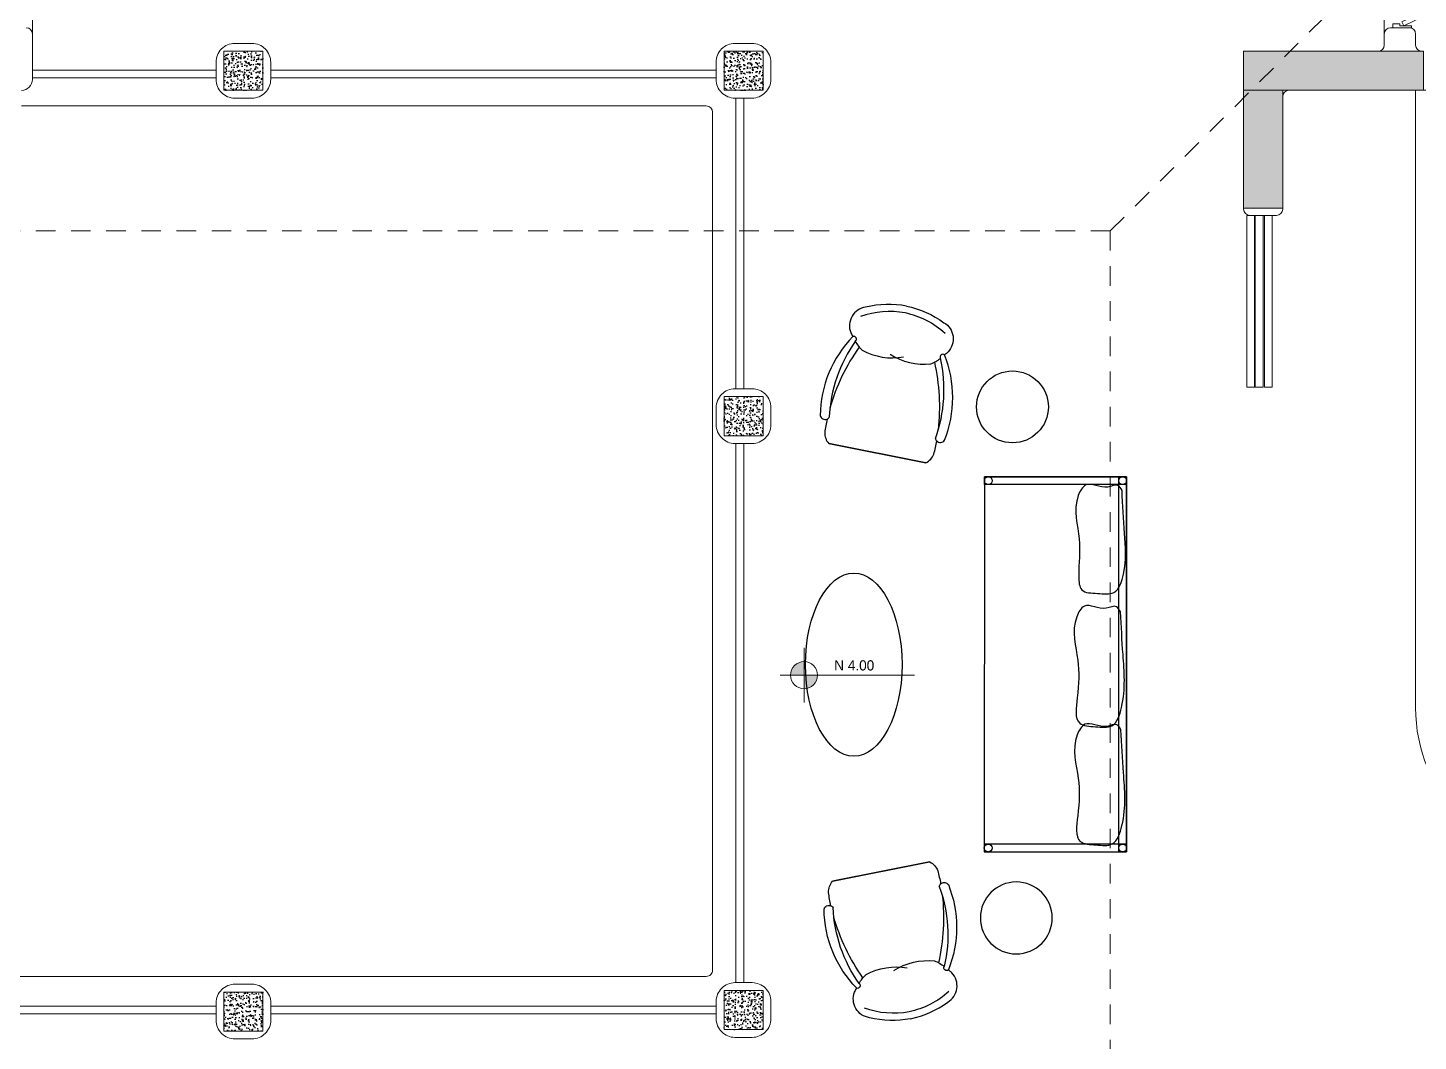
# Model space of a CAD drawing. Header units: metres. Extents: x -232 to 581, y 30 to 789.
# Drawn here: x 105.69 to 114.58, y 596.05 to 602.54 of the extents above; entities that cross this region are included whole.
import ezdxf

# ---------------------------------------------------------------- set-up
doc = ezdxf.new("R2010")
doc.units = ezdxf.units.M
doc.linetypes.add('HIDDEN2', pattern=[0.1875, 0.125, -0.0625])
for name, color, linetype, lineweight in [('A-DOOR', 35, 'Continuous', 5), ('A-WALL', 250, 'Continuous', 20), ('baños', 140, 'Continuous', 0), ('Columnas', 7, 'Continuous', 18), ('muros bajitos', 252, 'Continuous', 5), ('textos', 7, 'Continuous', 0)]:
    doc.layers.add(name, color=color, linetype=linetype, lineweight=lineweight)
doc.layers.add('HATCH', color=8, linetype='Continuous')
doc.layers.add('MOBILIARIOS', color=252, linetype='Continuous')
doc.layers.add('PISO', color=7, linetype='Continuous', lineweight=5, true_color=0xe6e6e6)
doc.layers.add('Techos 1', color=7, linetype='HIDDEN2', lineweight=9, true_color=0x42391a)
doc.styles.add('ESC100-2mm', font='arial.ttf', dxfattribs={"height": 0.15})
doc.styles.get("Standard").update_dxf_attribs({"font": 'arial.ttf'})
pattern_1 = [(50, (114.33107, 55.238796), (0.058299094, -0.005100507), [0.006096, -0.067056]), (355, (114.33107, 55.238796), (-0.011277895, 0.06113819), [0.0048768, -0.053644987]), (100.451445, (114.33593, 55.23837), (0.0470212, 0.05603768), [0.005180803, -0.056988878]), (46.1842, (114.33107, 55.25505), (0.086745293, -0.013453545), [0.009144, -0.100584]), (96.63556, (114.3383, 55.25393), (0.07596932, 0.07917636), [0.00777121, -0.085483395]), (351.18415, (114.33107, 55.25505), (0.07596932, 0.07917636), [0.00731519, -0.080467114]), (21, (114.3392, 55.25099), (0.048516605, -0.032724863), [0.006096, -0.067056]), (326, (114.3392, 55.25099), (0.01977665, 0.05894015), [0.0048768, -0.0536448]), (71.451445, (114.34324, 55.24826), (0.068293254, 0.026215286), [0.005180803, -0.05698878]), (37.5, (114.331071, 55.238796), (0.000988353, 0.0270576124), [0, -0.05299456, 0, -0.0544576, 0, -0.053848]), (7.5, (114.33107, 55.238796), (0.021382292, 0.032057784), [0, -0.03104896, 0, -0.05177536, 0, -0.0205232]), (327.5, (114.312946, 55.238796), (0.0433889905, -0.001833198), [0, -0.02032, 0, -0.0633984, 0, -0.0841248]), (317.5, (114.304818, 55.238796), (0.047401338, 0.008136477), [0, -0.026416, 0, -0.04210304, 0, -0.0597408])]

# ---------------------------------------------------------------- blocks, each defined once
blk = doc.blocks.new('puerta 1.00')
at = {"layer": 'A-DOOR'}
for p, q in [((-0.15, -0.0125), (-0.9369, -0.3949)), ((-0.1376, -0.038), (-0.9245, -0.4204)), ((-0.1376, -0.038), (-0.15, -0.0125)), ((-0.9369, -0.3949), (-0.9245, -0.4204)), ((-0.8946, -0.3743), (-0.8996, -0.3641)), ((-0.8777, -0.3661), (-0.8826, -0.3559)), ((-0.8822, -0.3998), (-0.8772, -0.4101)), ((-0.8653, -0.3916), (-0.8603, -0.4018))]:
    blk.add_line(p, q, dxfattribs=at)
for points in [[(-0.08, 0), (-0.08, -0.025), (-0.125, -0.025), (-0.125, -0.0125), (-0.2, -0.0125), (-0.2, 0), (-0.08, 0)], [(-0.08, -0.95), (-0.08, -0.925), (-0.125, -0.925), (-0.125, -0.9375), (-0.2, -0.9375), (-0.2, -0.95), (-0.08, -0.95)]]:
    blk.add_lwpolyline(points, dxfattribs=at)
blk.add_arc((0.0366, 0.1602), 1.1229, 211.13358, 257.83427, dxfattribs=at)
for points in [[(-0.8982, -0.3642), (-0.9033, -0.3642), (-0.912, -0.3591), (-0.917, -0.3504), (-0.917, -0.3403), (-0.912, -0.3316), (-0.9033, -0.3265), (-0.8932, -0.3265), (-0.8844, -0.3316), (-0.8794, -0.3403), (-0.8794, -0.3504), (-0.8844, -0.3591), (-0.8932, -0.3642), (-0.8982, -0.3642)], [(-0.8617, -0.4394), (-0.8667, -0.4394), (-0.8754, -0.4344), (-0.8805, -0.4256), (-0.8805, -0.4156), (-0.8754, -0.4068), (-0.8667, -0.4018), (-0.8566, -0.4018), (-0.8479, -0.4068), (-0.8428, -0.4156), (-0.8428, -0.4257), (-0.8479, -0.4344), (-0.8566, -0.4394), (-0.8617, -0.4394)]]:
    blk.add_open_spline(points, degree=2, dxfattribs=at)
blk = doc.blocks.new('A$C89702949')
at = {"layer": 'HATCH'}
h = blk.add_hatch(dxfattribs=at)
h.set_pattern_fill('AR-CONC', color=256, scale=0.00032)
h.set_pattern_definition(pattern_1)
h.paths.add_polyline_path([(7.875, 13.9891), (8.125, 13.9891), (8.125, 14.2391), (7.875, 14.2391)])
h = blk.add_hatch(dxfattribs=at)
h.set_pattern_fill('AR-CONC', color=256, scale=0.00032)
h.set_pattern_definition(pattern_1)
h.paths.add_polyline_path([(11.075, 13.9891), (11.325, 13.9891), (11.325, 14.2391), (11.075, 14.2391)])
h = blk.add_hatch(dxfattribs=at)
h.set_pattern_fill('AR-CONC', color=256, scale=0.00032)
h.set_pattern_definition(pattern_1)
h.paths.add_polyline_path([(14.6499, 13.2346), (14.3999, 13.2346), (14.3999, 14.2391), (15.55, 14.2391), (15.55, 13.9891), (14.6499, 13.9891)])
h = blk.add_hatch(dxfattribs=at)
h.set_pattern_fill('AR-CONC', color=256, scale=0.00032)
h.set_pattern_definition(pattern_1)
h.paths.add_polyline_path([(11.075, 11.7794), (11.325, 11.7794), (11.325, 12.0294), (11.075, 12.0294)])
h = blk.add_hatch(dxfattribs=at)
h.set_pattern_fill('AR-CONC', color=256, scale=0.00032)
h.set_pattern_definition(pattern_1)
h.paths.add_polyline_path([(7.875, 7.9695), (8.125, 7.9695), (8.125, 8.2195), (7.875, 8.2195)])
h = blk.add_hatch(dxfattribs=at)
h.set_pattern_fill('AR-CONC', color=256, scale=0.00032)
h.set_pattern_definition(pattern_1)
h.paths.add_polyline_path([(11.075, 7.9794), (11.325, 7.9794), (11.325, 8.2294), (11.075, 8.2294)])
at = {"layer": 'Columnas'}
for points in [[(7.875, 13.9891), (8.125, 13.9891), (8.125, 14.2391), (7.875, 14.2391)], [(11.075, 13.9891), (11.325, 13.9891), (11.325, 14.2391), (11.075, 14.2391)], [(14.3999, 14.2391), (15.55, 14.2391), (15.55, 13.9891), (14.3999, 13.9891)], [(11.075, 11.7794), (11.325, 11.7794), (11.325, 12.0294), (11.075, 12.0294)], [(7.875, 7.9695), (8.125, 7.9695), (8.125, 8.2195), (7.875, 8.2195)], [(11.075, 7.9794), (11.325, 7.9794), (11.325, 8.2294), (11.075, 8.2294)]]:
    blk.add_lwpolyline(points, close=True, dxfattribs=at)
blk.add_lwpolyline([(14.6499, 13.2346), (14.3999, 13.2346), (14.3999, 14.2391), (15.55, 14.2391), (15.55, 13.9891), (14.6499, 13.9891), (14.6499, 13.2346)], dxfattribs=at)
blk = doc.blocks.new('A$Ca77e88c0')
at = {"layer": 'MOBILIARIOS', "linetype": 'Continuous'}
for p, q in [((0, 1.3457), (0.2432, 0.761)), ((0.2435, 0.7603), (0, 1.3457))]:
    blk.add_line(p, q, dxfattribs=at)
for points in [[(1.0081, 1.4216, 0.103931), (0.8565, 1.6353, 0.481643), (0.668, 1.624, 0.047693), (0.6541, 1.5985, 0.047693)], [(1.0081, 1.4216, -0.103931), (1.0528, 1.1635, -0.481643), (0.9119, 1.0378, -0.047693), (0.884, 1.0459, -0.047693)]]:
    blk.add_lwpolyline(points, format="xyb", dxfattribs=at)
blk.add_circle((0.8492, 0.4996), 0.2299, dxfattribs=at)
for centre, radius, start, end in [((0.5212, 0.8742), 0.7364, 79.59643, 123.14146), ((0.4617, 1.1866), 0.5495, 23.33144, 53.59476), ((0.4617, 1.1866), 0.5495, 23.33144, 53.59476), ((0.612, 0.6674), 0.9011, 88.37632, 121.47958), ((0.612, 0.6674), 0.9011, 88.37632, 121.47958), ((0.5865, 0.2493), 1.2787, 88.45422, 107.93514), ((0.5865, 0.2493), 1.2787, 88.45422, 107.93514), ((0.8583, 1.4567), 0.2476, 153.21646, 169.91816), ((0.8583, 1.4567), 0.2476, 153.21646, 169.91816), ((0.6434, 1.5847), 0.0175, 250.45416, 52.05868), ((0.6434, 1.5847), 0.0175, 250.45416, 52.05868), ((0.4823, 0.53), 0.9795, 111.46313, 116.51175), ((0.1421, 1.4684), 0.0325, 136.37866, 235.73513), ((0.1421, 1.4684), 0.0325, 235.69793, 268.75394), ((1.0281, 1.5426), 0.4158, 185.87863, 223.40331), ((1.0281, 1.5426), 0.4158, 185.87863, 223.40331), ((0.0995, 1.3192), 0.1029, 121.9514, 165.06161), ((1.108, 1.3505), 0.4158, 181.76648, 219.29117), ((0.4562, 1.1998), 0.5495, 351.57503, 21.83835), ((0.4562, 1.1998), 0.5495, 351.57503, 21.83835), ((-0.1206, 1.9492), 1.2787, 297.23466, 316.71557), ((-0.1206, 1.9492), 1.2787, 297.23466, 316.71557), ((0.9273, 1.2907), 0.2476, 235.25163, 251.95333), ((0.9273, 1.2907), 0.2476, 235.25163, 251.95333), ((0.1939, 1.6724), 0.9011, 283.69021, 316.79348), ((0.1939, 1.6724), 0.9011, 283.69021, 316.79348), ((0.2766, 1.4622), 0.7364, 282.02833, 325.57337), ((0.8666, 1.048), 0.0175, 353.11111, 154.71564), ((0.8666, 1.048), 0.0175, 353.11111, 154.71564), ((0.2948, 0.8495), 0.1029, 240.09136, 283.20158), ((0.0052, 1.6774), 0.9795, 288.64122, 293.68984), ((0.4307, 0.7745), 0.0325, 169.43466, 268.79113), ((0.4307, 0.7745), 0.0325, 136.37866, 169.43466), ((0.4307, 0.7745), 0.0325, 136.37866, 169.43466)]:
    blk.add_arc(centre, radius, start, end, dxfattribs=at)
blk = doc.blocks.new('20.03.2026 LN 09 SEGUNDO NIVEL ARQ')
at = {"layer": 'textos', "transparency": 33554534}
h = blk.add_hatch(color=5, dxfattribs=at)
h.dxf.hatch_style = 1
h.paths.add_polyline_path([(86.8832, -52.1543, 0.414214), (86.7966, -52.2408), (86.8832, -52.2408)])
h.paths.add_polyline_path([(86.9697, -52.2408), (86.8832, -52.2408), (86.8832, -52.3274, 0.414214)])
at = {"layer": 'A-DOOR', "color": 5}
for points in [[(89.7154, -50.3987), (89.7654, -50.3987), (89.7654, -49.2987), (89.7154, -49.2987)], [(89.7704, -50.3987), (89.8204, -50.3987), (89.8204, -49.2987), (89.7704, -49.2987)], [(89.8284, -50.3987), (89.8784, -50.3987), (89.8784, -49.2987), (89.8284, -49.2987)]]:
    blk.add_lwpolyline(points, close=True, dxfattribs=at)
at = {"layer": 'A-WALL', "color": 5}
for p, q in [((90.7559, -48.0986), (90.6359, -48.0986)), ((81.9459, -48.1387), (81.9459, -48.4287)), ((81.9459, -48.2187), (81.9459, -48.4194)), ((90.5959, -48.1386), (90.5959, -48.2086)), ((90.7959, -48.1386), (90.7959, -48.2086)), ((89.6956, -49.2587), (89.6956, -48.3386)), ((89.9858, -48.4986), (95.9064, -48.4986))]:
    blk.add_line(p, q, dxfattribs=at)
at = {"layer": 'A-WALL', "color": 5, "transparency": 33554684}
for p, q in [((89.9458, -49.2531), (89.9458, -49.2587)), ((89.7356, -49.2987), (89.9058, -49.2987))]:
    blk.add_line(p, q, dxfattribs=at)
at = {"layer": 'A-WALL', "color": 5}
for points in [[(83.2403, -48.5486), (83.3503, -48.5486, 0.414214), (83.4703, -48.4286), (83.4703, -48.3186, 0.414214), (83.3503, -48.1986), (83.2403, -48.1986, 0.414214), (83.1203, -48.3186), (83.1203, -48.4286, 0.414214)], [(86.4403, -48.5486), (86.5503, -48.5486, 0.414214), (86.6703, -48.4286), (86.6703, -48.3186, 0.414214), (86.5503, -48.1986), (86.4403, -48.1986, 0.414214), (86.3203, -48.3186), (86.3203, -48.4286, 0.414214)], [(86.4409, -50.7583), (86.5509, -50.7583, 0.414214), (86.6709, -50.6383), (86.6709, -50.5283, 0.414214), (86.5509, -50.4083), (86.4409, -50.4083, 0.414214), (86.3209, -50.5283), (86.3209, -50.6383, 0.414214)], [(83.2409, -54.5682), (83.3509, -54.5682, 0.414214), (83.4709, -54.4482), (83.4709, -54.3382, 0.414214), (83.3509, -54.2182), (83.2409, -54.2182, 0.414214), (83.1209, -54.3382), (83.1209, -54.4482, 0.414214)], [(86.4409, -54.5583), (86.5509, -54.5583, 0.414214), (86.6709, -54.4383), (86.6709, -54.3283, 0.414214), (86.5509, -54.2083), (86.4409, -54.2083, 0.414214), (86.3209, -54.3283), (86.3209, -54.4383, 0.414214)]]:
    blk.add_lwpolyline(points, format="xyb", close=True, dxfattribs=at)
for centre, radius, start, end in [((81.9059, -48.1387), 0.04, 360, 90), ((90.6359, -48.1386), 0.04, 90, 180), ((90.7559, -48.1386), 0.04, 0, 90), ((90.5559, -48.2086), 0.04, 270, 0), ((90.8359, -48.2086), 0.04, 180, 270), ((81.8759, -48.4287), 0.07, 269.99971, 360), ((89.9858, -48.5386), 0.04, 90, 180), ((89.7356, -49.2587), 0.04, 180, 270)]:
    blk.add_arc(centre, radius, start, end, dxfattribs=at)
at = {"layer": 'A-WALL', "color": 5, "transparency": 33554684}
blk.add_arc((89.9058, -49.2587), 0.04, 270, 0, dxfattribs=at)
at = {"layer": 'MOBILIARIOS', "color": 5}
for p, q in [((88.0367, -50.9714), (88.0365, -53.3714)), ((88.9467, -50.9715), (88.0367, -50.9714)), ((88.9465, -53.3715), (88.9467, -50.9715)), ((88.0365, -53.3714), (88.9465, -53.3715))]:
    blk.add_line(p, q, dxfattribs=at)
for points in [[(88.9467, -50.9715), (88.9467, -51.0215), (88.0367, -51.0214), (88.0367, -50.9714)], [(88.8967, -50.9715), (88.9467, -50.9715), (88.9465, -53.3715), (88.8965, -53.3715)], [(88.9465, -53.3715), (88.9465, -53.3215), (88.0365, -53.3214), (88.0365, -53.3714)]]:
    blk.add_lwpolyline(points, close=True, dxfattribs=at)
for centre in [(88.0617, -50.9964), (88.9217, -50.9965), (88.0615, -53.3464), (88.9215, -53.3465)]:
    blk.add_circle(centre, 0.025, dxfattribs=at)
blk.add_ellipse((87.2009, -52.1735), major_axis=(0, -0.586), ratio=0.527579, dxfattribs=at)
for points in [[(88.9175, -51.0597), (88.9338, -51.3332), (88.9273, -51.5937), (88.8654, -51.7109), (88.7613, -51.7174), (88.6604, -51.6947), (88.6408, -51.61), (88.6441, -51.369), (88.6376, -51.0922), (88.6864, -51.0239), (88.8264, -51.0368), (88.8915, -51.0271), (88.9175, -51.0597)], [(88.9077, -51.8351), (88.924, -52.1087), (88.9141, -52.4473), (88.8523, -52.5645), (88.7481, -52.571), (88.6472, -52.5483), (88.631, -52.3854), (88.6342, -52.1444), (88.6277, -51.8676), (88.6766, -51.7993), (88.8165, -51.8123), (88.8817, -51.8025), (88.9077, -51.8351)], [(88.9109, -52.5911), (88.9272, -52.8646), (88.9174, -53.2032), (88.8555, -53.3205), (88.7513, -53.327), (88.6504, -53.3042), (88.6342, -53.1413), (88.6375, -52.9004), (88.6309, -52.6235), (88.6798, -52.5553), (88.8197, -52.5682), (88.8849, -52.5584), (88.9109, -52.5911)]]:
    blk.add_spline(points, degree=3, dxfattribs=at)
at = {"layer": 'muros bajitos', "color": 5}
for p, q in [((83.1203, -48.3694), (81.9465, -48.3694)), ((83.4209, -48.3694), (83.4206, -48.3694)), ((86.3203, -48.3694), (83.4703, -48.3694)), ((83.1203, -48.4194), (81.9465, -48.4194)), ((83.4209, -48.4194), (83.4206, -48.4194)), ((86.3203, -48.4194), (83.4703, -48.4194)), ((86.4474, -48.5486), (86.4474, -50.4083)), ((86.4974, -48.5486), (86.4974, -50.4083)), ((90.7957, -52.4466), (90.7957, -48.4986)), ((86.4474, -50.7583), (86.4474, -54.2083)), ((86.4974, -50.7583), (86.4974, -54.2083)), ((83.1209, -54.3583), (77.8681, -54.3583)), ((83.1209, -54.3583), (77.8681, -54.3583)), ((86.3209, -54.3583), (83.4709, -54.3583)), ((83.1209, -54.4083), (77.8681, -54.4083)), ((83.1209, -54.4083), (77.8681, -54.4083)), ((86.3209, -54.4083), (83.4709, -54.4083))]:
    blk.add_line(p, q, dxfattribs=at)
blk.add_arc((91.7974, -52.4469), 1.0017, 179.98141, 269.89141, dxfattribs=at)
at = {"layer": 'PISO', "color": 5}
for p, q in [((81.9459, -47.1086), (81.9459, -48.1387)), ((90.5959, -47.1086), (90.5959, -48.1386)), ((81.8765, -48.5987), (86.2574, -48.5986)), ((86.2974, -48.6386), (86.2974, -54.1292)), ((86.2574, -54.1685), (77.5959, -54.1673)), ((86.3209, -54.4091), (83.4709, -54.4087))]:
    blk.add_line(p, q, dxfattribs=at)
for centre, start, end in [((86.2574, -48.6386), 0, 90), ((86.2574, -54.1285), 269.9919, 0)]:
    blk.add_arc(centre, 0.04, start, end, dxfattribs=at)
at = {"layer": 'Techos 1', "color": 5}
for q in [(92.7459, -45.4986), (74.0959, -49.3986), (88.8427, -55.5986)]:
    blk.add_line((88.8427, -49.3986), q, dxfattribs=at)
at = {"layer": 'textos', "color": 5}
for p, q in [((86.8832, -52.0669), (86.8832, -52.4148)), ((86.7294, -52.2408), (87.5902, -52.2408))]:
    blk.add_line(p, q, dxfattribs=at)
blk.add_circle((86.8832, -52.2408), 0.0865, dxfattribs=at)
at = {"color": 5}
blk.add_blockref('A$C89702949', (75.2959, -62.4877), dxfattribs=at)
at = {"layer": 'A-DOOR', "color": 5, "rotation": 180}
blk.add_blockref('puerta 1.00', (90.5709, -48.0986), dxfattribs=at)
at = {"layer": 'MOBILIARIOS', "color": 5, "rotation": 56.16031382123446}
blk.add_blockref('A$Ca77e88c0', (88.1585, -51.5078), dxfattribs=at)
at = {"layer": 'MOBILIARIOS', "color": 5, "xscale": -1, "rotation": 123.8268872980607}
blk.add_blockref('A$Ca77e88c0', (88.1834, -52.8105), dxfattribs=at)
at = {"layer": 'baños', "color": 5, "linetype": 'Continuous', "flags": 8}
for tag, p in [('MODELNUMBER', (83.7813, -42.9175, 0)), ('MATERIAL', (83.7813, -42.9176, 0)), ('PRODUCT', (83.7813, -42.9176, 0)), ('TRADENAME', (83.7813, -42.9176, 0)), ('MODELNUMBER', (84.956, -42.9175, 0)), ('TRADENAME', (84.956, -42.9176, 0)), ('MATERIAL', (84.956, -42.9176, 0)), ('PRODUCT', (84.956, -42.9176, 0))]:
    blk.add_attdef(tag, p, '', height=0.0000254, rotation=180.00008, dxfattribs=at)
at = {"layer": 'baños', "color": 5, "linetype": 'Continuous'}
for tag, p, rotation in [('TRADENAME', (85.8912, -56.9933), 180.00008), ('MODELNUMBER', (85.8912, -56.9934), 180.00008), ('MATERIAL', (85.8914, -56.9932), 180.00008), ('PRODUCT', (85.8914, -56.9933), 180.00008), ('MODELNUMBER', (86.6008, -56.9934), 179.99992), ('MATERIAL', (86.6008, -56.9932), 179.99992), ('PRODUCT', (86.6008, -56.9933), 179.99992), ('TRADENAME', (86.6008, -56.9933), 179.99992)]:
    blk.add_attdef(tag, p, '', height=0.0000254, rotation=rotation, dxfattribs=at)
at = {"layer": 'textos', "color": 5, "insert": (87.0761, -52.1455), "char_height": 0.065, "attachment_point": 1, "style": 'ESC100-2mm'}
blk.add_mtext_dynamic_manual_height_columns('{\\Ftxt|c0;N 4.00}', width=2.216942, gutter_width=0.5, heights=[0], dxfattribs=at)

msp = doc.modelspace()

# ---------------------------------------------------------------- block references
at = {"color": 1}
msp.add_blockref('20.03.2026 LN 09 SEGUNDO NIVEL ARQ', (23.7698, 650.6342), dxfattribs=at)

doc.saveas('drawing.dxf')
